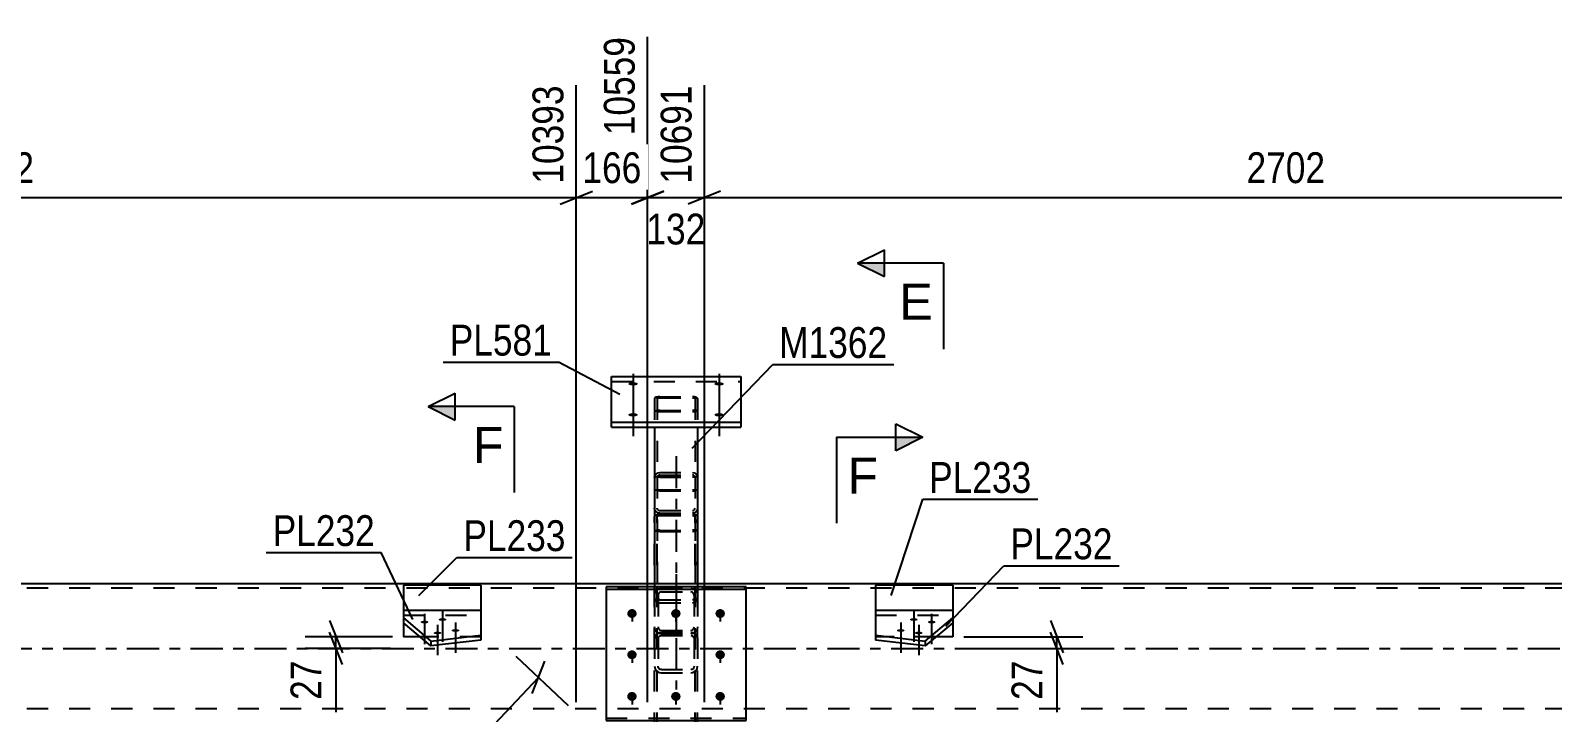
# Model space of a CAD drawing. Header units: millimetres. Extents: x 0 to 1189, y 0 to 841.
# Drawn here: x 428.7 to 570.2, y 634.8 to 698.2 of the extents above; entities that cross this region are included whole.
import ezdxf

# ---------------------------------------------------------------- set-up
doc = ezdxf.new("R2010")
doc.units = ezdxf.units.MM
doc.linetypes.add('DXK_LINE_DOT2', pattern=[3.9198, 1.9599, -1.9599])
doc.linetypes.add('DXK_LINE_DOT3', pattern=[5.9187, 2.979, -0.9799, 0.9799, -0.9799])
doc.styles.add('Arial', font='ARIAL.TTF', dxfattribs={"height": 0.2})
doc.styles.add('Arial Narrow', font='ARIALN.TTF', dxfattribs={"height": 0.2})

# ---------------------------------------------------------------- blocks, each defined once
blk = doc.blocks.new('Part-814734972-5073 - 4669')
at = {"color": 2, "linetype": 'Continuous'}
for p, q in [((495.25, 646.52), (482.25, 646.52)), ((482.25, 646.52), (482.25, 634.09)), ((482.25, 646.3), (495.25, 646.3)), ((495.25, 634.09), (495.25, 646.52)), ((482.25, 634.09), (495.25, 634.09))]:
    blk.add_line(p, q, dxfattribs=at)
at = {"color": 7, "linetype": 'DXK_LINE_DOT2'}
blk.add_line((482.25, 634.31), (495.25, 634.31), dxfattribs=at)
blk = doc.blocks.new('Part-814734972-4717 - 4669')
at = {"color": 2, "linetype": 'Continuous'}
for p, q in [((507.27, 646.69), (507.27, 644.33)), ((514.48, 646.69), (507.27, 646.69)), ((514.48, 646.69), (514.48, 644.33)), ((514.48, 643.19), (514.48, 641.89)), ((514.48, 641.89), (512.93, 641.89))]:
    blk.add_line(p, q, dxfattribs=at)
at = {"color": 7, "linetype": 'DXK_LINE_DOT2'}
for p, q in [((507.27, 644.33), (507.27, 641.89)), ((514.48, 644.33), (514.48, 643.19)), ((512.93, 641.89), (507.27, 641.89))]:
    blk.add_line(p, q, dxfattribs=at)
blk = doc.blocks.new('Bolt-814734972-4821 - 4669')
at = {"linetype": 'Continuous'}
for points in [[(509.63, 642.35), (509.55, 642.35), (509.48, 642.36), (509.42, 642.37), (509.36, 642.39), (509.32, 642.41), (509.29, 642.43), (509.27, 642.46), (509.27, 642.48), (509.29, 642.51), (509.32, 642.53), (509.36, 642.55), (509.42, 642.57), (509.48, 642.58), (509.55, 642.59), (509.63, 642.6), (509.7, 642.59), (509.78, 642.58), (509.84, 642.57), (509.9, 642.55), (509.94, 642.53), (509.97, 642.51), (509.99, 642.48), (509.99, 642.46), (509.97, 642.43), (509.94, 642.41), (509.9, 642.39), (509.84, 642.37), (509.78, 642.36), (509.7, 642.35)], [(510.84, 643.36), (510.76, 643.37), (510.69, 643.37), (510.63, 643.39), (510.57, 643.4), (510.53, 643.42), (510.49, 643.45), (510.48, 643.47), (510.48, 643.5), (510.49, 643.52), (510.53, 643.55), (510.57, 643.57), (510.63, 643.59), (510.69, 643.6), (510.76, 643.61), (510.84, 643.61), (510.91, 643.61), (510.98, 643.6), (511.05, 643.59), (511.1, 643.57), (511.15, 643.55), (511.18, 643.52), (511.19, 643.5), (511.19, 643.47), (511.18, 643.45), (511.15, 643.42), (511.1, 643.4), (511.05, 643.39), (510.98, 643.37), (510.91, 643.37)], [(511.3, 642.12), (511.22, 642.12), (511.15, 642.13), (511.08, 642.14), (511.03, 642.16), (510.98, 642.18), (510.95, 642.2), (510.94, 642.23), (510.94, 642.25), (510.95, 642.28), (510.98, 642.3), (511.03, 642.32), (511.08, 642.34), (511.15, 642.35), (511.22, 642.36), (511.3, 642.36), (511.37, 642.36), (511.44, 642.35), (511.51, 642.34), (511.56, 642.32), (511.61, 642.3), (511.64, 642.28), (511.65, 642.25), (511.65, 642.23), (511.64, 642.2), (511.61, 642.18), (511.56, 642.16), (511.51, 642.14), (511.44, 642.13), (511.37, 642.12)], [(512.5, 643.13), (512.43, 643.13), (512.36, 643.14), (512.29, 643.15), (512.24, 643.17), (512.19, 643.19), (512.16, 643.22), (512.15, 643.24), (512.15, 643.27), (512.16, 643.29), (512.19, 643.31), (512.24, 643.34), (512.29, 643.35), (512.36, 643.37), (512.43, 643.37), (512.5, 643.38), (512.58, 643.37), (512.65, 643.37), (512.72, 643.35), (512.77, 643.34), (512.82, 643.31), (512.85, 643.29), (512.86, 643.27), (512.86, 643.24), (512.85, 643.22), (512.82, 643.19), (512.77, 643.17), (512.72, 643.15), (512.65, 643.14), (512.58, 643.13)]]:
    blk.add_hatch(color=1, dxfattribs=at).paths.add_polyline_path(points)
at = {"color": 1, "linetype": 'Continuous'}
for p, q in [((510.84, 644.24), (510.84, 641.42)), ((512.5, 644.01), (512.5, 641.19)), ((509.63, 643.22), (509.63, 640.4)), ((511.3, 642.99), (511.3, 640.17))]:
    blk.add_line(p, q, dxfattribs=at)
blk = doc.blocks.new('Bolt-814734972-4822 - 4669')
at = {"linetype": 'Continuous'}
for points in [[(484.65, 644.46), (484.74, 644.45), (484.83, 644.42), (484.9, 644.38), (484.97, 644.32), (485.03, 644.25), (485.06, 644.17), (485.08, 644.09), (485.08, 644), (485.06, 643.92), (485.03, 643.84), (484.97, 643.77), (484.9, 643.71), (484.83, 643.67), (484.74, 643.64), (484.65, 643.63), (484.55, 643.64), (484.47, 643.67), (484.39, 643.71), (484.32, 643.77), (484.27, 643.84), (484.23, 643.92), (484.21, 644), (484.21, 644.09), (484.23, 644.17), (484.27, 644.25), (484.32, 644.32), (484.39, 644.38), (484.47, 644.42), (484.55, 644.45)], [(488.73, 644.46), (488.82, 644.45), (488.91, 644.42), (488.98, 644.38), (489.05, 644.32), (489.11, 644.25), (489.14, 644.17), (489.16, 644.09), (489.16, 644), (489.14, 643.92), (489.11, 643.84), (489.05, 643.77), (488.98, 643.71), (488.91, 643.67), (488.82, 643.64), (488.73, 643.63), (488.63, 643.64), (488.55, 643.67), (488.47, 643.71), (488.4, 643.77), (488.35, 643.84), (488.31, 643.92), (488.29, 644), (488.29, 644.09), (488.31, 644.17), (488.35, 644.25), (488.4, 644.32), (488.47, 644.38), (488.55, 644.42), (488.63, 644.45)], [(492.85, 644.46), (492.94, 644.45), (493.03, 644.42), (493.1, 644.38), (493.17, 644.32), (493.23, 644.25), (493.26, 644.17), (493.28, 644.09), (493.28, 644), (493.26, 643.92), (493.23, 643.84), (493.17, 643.77), (493.1, 643.71), (493.03, 643.67), (492.94, 643.64), (492.85, 643.63), (492.75, 643.64), (492.67, 643.67), (492.59, 643.71), (492.52, 643.77), (492.47, 643.84), (492.43, 643.92), (492.41, 644), (492.41, 644.09), (492.43, 644.17), (492.47, 644.25), (492.52, 644.32), (492.59, 644.38), (492.67, 644.42), (492.75, 644.45)], [(484.65, 640.63), (484.74, 640.62), (484.83, 640.59), (484.9, 640.55), (484.97, 640.49), (485.03, 640.42), (485.06, 640.34), (485.08, 640.26), (485.08, 640.17), (485.06, 640.09), (485.03, 640.01), (484.97, 639.94), (484.9, 639.88), (484.83, 639.84), (484.74, 639.81), (484.65, 639.8), (484.55, 639.81), (484.47, 639.84), (484.39, 639.88), (484.32, 639.94), (484.27, 640.01), (484.23, 640.09), (484.21, 640.17), (484.21, 640.26), (484.23, 640.34), (484.27, 640.42), (484.32, 640.49), (484.39, 640.55), (484.47, 640.59), (484.55, 640.62)], [(492.85, 640.63), (492.94, 640.62), (493.03, 640.59), (493.1, 640.55), (493.17, 640.49), (493.23, 640.42), (493.26, 640.34), (493.28, 640.26), (493.28, 640.17), (493.26, 640.09), (493.23, 640.01), (493.17, 639.94), (493.1, 639.88), (493.03, 639.84), (492.94, 639.81), (492.85, 639.8), (492.75, 639.81), (492.67, 639.84), (492.59, 639.88), (492.52, 639.94), (492.47, 640.01), (492.43, 640.09), (492.41, 640.17), (492.41, 640.26), (492.43, 640.34), (492.47, 640.42), (492.52, 640.49), (492.59, 640.55), (492.67, 640.59), (492.75, 640.62)], [(484.65, 636.76), (484.74, 636.75), (484.83, 636.72), (484.9, 636.68), (484.97, 636.62), (485.03, 636.55), (485.06, 636.47), (485.08, 636.38), (485.08, 636.3), (485.06, 636.21), (485.03, 636.13), (484.97, 636.07), (484.9, 636.01), (484.83, 635.96), (484.74, 635.94), (484.65, 635.93), (484.55, 635.94), (484.47, 635.96), (484.39, 636.01), (484.32, 636.07), (484.27, 636.13), (484.23, 636.21), (484.21, 636.3), (484.21, 636.38), (484.23, 636.47), (484.27, 636.55), (484.32, 636.62), (484.39, 636.68), (484.47, 636.72), (484.55, 636.75)], [(488.73, 636.76), (488.82, 636.75), (488.91, 636.72), (488.98, 636.68), (489.05, 636.62), (489.11, 636.55), (489.14, 636.47), (489.16, 636.38), (489.16, 636.3), (489.14, 636.21), (489.11, 636.13), (489.05, 636.07), (488.98, 636.01), (488.91, 635.96), (488.82, 635.94), (488.73, 635.93), (488.63, 635.94), (488.55, 635.96), (488.47, 636.01), (488.4, 636.07), (488.35, 636.13), (488.31, 636.21), (488.29, 636.3), (488.29, 636.38), (488.31, 636.47), (488.35, 636.55), (488.4, 636.62), (488.47, 636.68), (488.55, 636.72), (488.63, 636.75)], [(492.85, 636.76), (492.94, 636.75), (493.03, 636.72), (493.1, 636.68), (493.17, 636.62), (493.23, 636.55), (493.26, 636.47), (493.28, 636.38), (493.28, 636.3), (493.26, 636.21), (493.23, 636.13), (493.17, 636.07), (493.1, 636.01), (493.03, 635.96), (492.94, 635.94), (492.85, 635.93), (492.75, 635.94), (492.67, 635.96), (492.59, 636.01), (492.52, 636.07), (492.47, 636.13), (492.43, 636.21), (492.41, 636.3), (492.41, 636.38), (492.43, 636.47), (492.47, 636.55), (492.52, 636.62), (492.59, 636.68), (492.67, 636.72), (492.75, 636.75)]]:
    blk.add_hatch(color=1, dxfattribs=at).paths.add_polyline_path(points)
at = {"color": 1, "linetype": 'Continuous'}
for p, q in [((484.65, 644.44), (484.65, 643.31)), ((488.73, 644.44), (488.73, 643.31)), ((492.85, 644.44), (492.85, 643.31)), ((484.65, 640.61), (484.65, 639.47)), ((492.85, 640.61), (492.85, 639.47)), ((484.65, 636.74), (484.65, 635.6)), ((488.73, 636.74), (488.73, 635.6)), ((492.85, 636.74), (492.85, 635.6))]:
    blk.add_line(p, q, dxfattribs=at)
blk = doc.blocks.new('Part-814734972-4974 - 4669')
at = {"color": 7, "linetype": 'DXK_LINE_DOT3'}
blk.add_line((488.75, 647.69), (488.75, 636.99), dxfattribs=at)
at = {"color": 7, "linetype": 'DXK_LINE_DOT2'}
for p, q in [((486.75, 645.72), (486.79, 645.98)), ((486.75, 645.72), (486.75, 639.14)), ((487.09, 645.85), (487.07, 645.72)), ((487.07, 645.72), (487.07, 639.14)), ((487.14, 646.35), (487.39, 646.4)), ((487.39, 646.06), (487.26, 646.03)), ((487.39, 646.4), (490.11, 646.4)), ((487.39, 646.06), (490.11, 646.06)), ((490.11, 646.4), (490.35, 646.35)), ((490.23, 646.03), (490.11, 646.06)), ((490.43, 645.72), (490.4, 645.85)), ((490.43, 645.72), (490.43, 639.14)), ((490.7, 645.98), (490.75, 645.72)), ((490.75, 645.72), (490.75, 639.14)), ((486.79, 642.56), (486.75, 642.82)), ((487.07, 642.82), (487.09, 642.69)), ((487.26, 642.51), (487.39, 642.48)), ((487.39, 642.48), (490.11, 642.48)), ((490.11, 642.48), (490.23, 642.51)), ((490.4, 642.69), (490.43, 642.82)), ((490.75, 642.82), (490.7, 642.56)), ((486.79, 641.92), (486.75, 641.69)), ((486.93, 642.12), (486.79, 641.92)), ((487.14, 642.25), (486.93, 642.12)), ((487.07, 641.69), (487.09, 641.81)), ((487.09, 641.81), (487.16, 641.9)), ((487.39, 642.29), (487.14, 642.25)), ((487.39, 642.14), (487.14, 642.19)), ((487.16, 641.9), (487.26, 641.97)), ((487.26, 641.97), (487.39, 641.99)), ((487.39, 642.29), (490.11, 642.29)), ((487.39, 642.14), (490.11, 642.14)), ((487.39, 641.99), (490.11, 641.99)), ((490.35, 642.25), (490.11, 642.29)), ((490.35, 642.19), (490.11, 642.14)), ((490.11, 641.99), (490.23, 641.97)), ((490.23, 641.97), (490.33, 641.9)), ((490.33, 641.9), (490.4, 641.81)), ((490.56, 642.12), (490.35, 642.25)), ((490.4, 641.81), (490.43, 641.69)), ((490.7, 641.92), (490.56, 642.12)), ((490.75, 641.69), (490.7, 641.92)), ((486.75, 639.14), (486.79, 638.91)), ((486.79, 638.91), (486.93, 638.71)), ((486.93, 638.71), (487.14, 638.58)), ((487.09, 639.02), (487.07, 639.14)), ((487.16, 638.92), (487.09, 639.02)), ((487.14, 638.58), (487.39, 638.53)), ((487.26, 638.86), (487.16, 638.92)), ((487.39, 638.83), (487.26, 638.86)), ((487.39, 638.83), (490.11, 638.83)), ((487.39, 638.53), (490.11, 638.53)), ((490.23, 638.86), (490.11, 638.83)), ((490.11, 638.53), (490.35, 638.58)), ((490.33, 638.92), (490.23, 638.86)), ((490.4, 639.02), (490.33, 638.92)), ((490.35, 638.58), (490.56, 638.71)), ((490.43, 639.14), (490.4, 639.02)), ((490.56, 638.71), (490.7, 638.91)), ((490.7, 638.91), (490.75, 639.14))]:
    blk.add_line(p, q, dxfattribs=at)
for centre, radius, start, end in [((487.41, 645.74), 0.662, 114.32, 159.2417), ((487.4, 645.73), 0.331, 114.32, 159.2417), ((490.09, 645.73), 0.331, 20.7583, 65.68), ((490.08, 645.74), 0.662, 20.7583, 65.68), ((487.41, 642.8), 0.662, 200.7583, 245.68), ((487.4, 642.81), 0.331, 200.7583, 245.68), ((490.09, 642.81), 0.331, 294.32, 339.2417), ((490.08, 642.8), 0.662, 294.32, 339.2417)]:
    blk.add_arc(centre, radius, start, end, dxfattribs=at)
blk = doc.blocks.new('Bolt-814734972-5003 - 4669')
at = {"linetype": 'Continuous'}
for points in [[(492.75, 665.24), (492.66, 665.24), (492.57, 665.25), (492.49, 665.27), (492.42, 665.29), (492.37, 665.31), (492.33, 665.34), (492.31, 665.37), (492.31, 665.4), (492.33, 665.43), (492.37, 665.46), (492.42, 665.49), (492.49, 665.51), (492.57, 665.52), (492.66, 665.53), (492.75, 665.54), (492.84, 665.53), (492.93, 665.52), (493.01, 665.51), (493.07, 665.49), (493.13, 665.46), (493.17, 665.43), (493.18, 665.4), (493.18, 665.37), (493.17, 665.34), (493.13, 665.31), (493.07, 665.29), (493.01, 665.27), (492.93, 665.25), (492.84, 665.24)], [(492.75, 662.36), (492.66, 662.37), (492.57, 662.38), (492.49, 662.39), (492.42, 662.41), (492.37, 662.44), (492.33, 662.47), (492.31, 662.5), (492.31, 662.53), (492.33, 662.56), (492.37, 662.59), (492.42, 662.61), (492.49, 662.64), (492.57, 662.65), (492.66, 662.66), (492.75, 662.66), (492.84, 662.66), (492.93, 662.65), (493.01, 662.64), (493.07, 662.61), (493.13, 662.59), (493.17, 662.56), (493.18, 662.53), (493.18, 662.5), (493.17, 662.47), (493.13, 662.44), (493.07, 662.41), (493.01, 662.39), (492.93, 662.38), (492.84, 662.37)]]:
    blk.add_hatch(color=1, dxfattribs=at).paths.add_polyline_path(points)
at = {"color": 1, "linetype": 'Continuous'}
for p, q in [((492.75, 666.33), (492.75, 663.39)), ((492.75, 663.45), (492.75, 660.52))]:
    blk.add_line(p, q, dxfattribs=at)
blk = doc.blocks.new('Part-814734972-5010 - 4669')
at = {"color": 7, "linetype": 'DXK_LINE_DOT2'}
for p, q in [((486.78, 664.09), (486.75, 664.02)), ((486.75, 664.02), (486.75, 661.38)), ((486.89, 664.14), (486.78, 664.09)), ((487.04, 664.17), (486.89, 664.14)), ((486.99, 664.02), (487, 664.05)), ((486.99, 664.02), (486.99, 655.61)), ((487, 664.05), (487.06, 664.08)), ((487.23, 664.19), (487.04, 664.17)), ((487.06, 664.08), (487.13, 664.1)), ((487.13, 664.1), (487.23, 664.1)), ((487.23, 664.19), (490.27, 664.19)), ((487.23, 664.1), (490.27, 664.1)), ((490.45, 664.17), (490.27, 664.19)), ((490.27, 664.1), (490.36, 664.1)), ((490.36, 664.1), (490.44, 664.08)), ((490.44, 664.08), (490.49, 664.05)), ((490.61, 664.14), (490.45, 664.17)), ((490.49, 664.05), (490.51, 664.02)), ((490.51, 664.02), (490.51, 655.61)), ((490.71, 664.09), (490.61, 664.14)), ((490.75, 664.02), (490.71, 664.09)), ((490.75, 664.02), (490.75, 661.38)), ((486.75, 662.98), (486.78, 662.92)), ((486.78, 662.92), (486.89, 662.87)), ((486.89, 662.87), (487.04, 662.83)), ((487, 662.95), (486.99, 662.98)), ((487.06, 662.92), (487, 662.95)), ((487.04, 662.83), (487.23, 662.82)), ((487.13, 662.91), (487.06, 662.92)), ((487.23, 662.9), (487.13, 662.91)), ((487.23, 662.9), (490.27, 662.9)), ((487.23, 662.82), (490.27, 662.82)), ((490.36, 662.91), (490.27, 662.9)), ((490.27, 662.82), (490.45, 662.83)), ((490.44, 662.92), (490.36, 662.91)), ((490.49, 662.95), (490.44, 662.92)), ((490.45, 662.83), (490.61, 662.87)), ((490.51, 662.98), (490.49, 662.95)), ((490.61, 662.87), (490.71, 662.92)), ((490.71, 662.92), (490.75, 662.98)), ((486.75, 656.65), (486.78, 656.72)), ((486.78, 656.72), (486.89, 656.77)), ((486.89, 656.77), (487.04, 656.8)), ((487, 656.68), (486.99, 656.65)), ((487.06, 656.71), (487, 656.68)), ((487.04, 656.8), (487.23, 656.82)), ((487.13, 656.73), (487.06, 656.71)), ((487.23, 656.73), (487.13, 656.73)), ((487.23, 656.82), (490.27, 656.82)), ((487.23, 656.73), (490.27, 656.73)), ((490.27, 656.82), (490.45, 656.8)), ((490.36, 656.73), (490.27, 656.73)), ((490.44, 656.71), (490.36, 656.73)), ((490.49, 656.68), (490.44, 656.71)), ((490.45, 656.8), (490.61, 656.77)), ((490.51, 656.65), (490.49, 656.68)), ((490.61, 656.77), (490.71, 656.72)), ((490.71, 656.72), (490.75, 656.65)), ((486.99, 655.61), (487, 655.58)), ((487, 655.58), (487.06, 655.55)), ((487.06, 655.55), (487.13, 655.54)), ((487.13, 655.54), (487.23, 655.53)), ((487.23, 655.45), (487.21, 655.45)), ((487.23, 655.53), (490.27, 655.53)), ((487.23, 655.45), (490.27, 655.45)), ((490.27, 655.53), (490.36, 655.54)), ((490.27, 655.45), (490.28, 655.45)), ((490.36, 655.54), (490.44, 655.55)), ((490.44, 655.55), (490.49, 655.58)), ((490.49, 655.58), (490.51, 655.61))]:
    blk.add_line(p, q, dxfattribs=at)
at = {"color": 2, "linetype": 'Continuous'}
for p, q in [((486.75, 661.38), (486.75, 655.61)), ((490.75, 661.38), (490.75, 655.61)), ((486.78, 655.55), (486.75, 655.61)), ((486.89, 655.5), (486.78, 655.55)), ((487.04, 655.46), (486.89, 655.5)), ((487.21, 655.45), (487.04, 655.46)), ((490.28, 655.45), (490.45, 655.46)), ((490.61, 655.5), (490.45, 655.46)), ((490.71, 655.55), (490.61, 655.5)), ((490.75, 655.61), (490.71, 655.55))]:
    blk.add_line(p, q, dxfattribs=at)
blk = doc.blocks.new('Part-814734972-5025 - 4669')
at = {"color": 2, "linetype": 'Continuous'}
blk.add_line((1096.74, 646.8), (118.1, 646.8), dxfattribs=at)
at = {"color": 7, "linetype": 'DXK_LINE_DOT2'}
for p, q in [((1096.74, 646.4), (118.1, 646.4)), ((1096.74, 635.2), (118.1, 635.2))]:
    blk.add_line(p, q, dxfattribs=at)
at = {"color": 7, "linetype": 'DXK_LINE_DOT3'}
blk.add_line((118.1, 640.8), (1096.74, 640.8), dxfattribs=at)
blk = doc.blocks.new('Part-814734972-5053 - 4669')
at = {"color": 7, "linetype": 'DXK_LINE_DOT2'}
for p, q in [((486.78, 653.14), (486.75, 653.07)), ((486.75, 519.2), (486.75, 653.07)), ((486.89, 653.2), (486.78, 653.14)), ((487.04, 653.24), (486.89, 653.2)), ((486.99, 653.07), (487, 653.1)), ((486.99, 519.2), (486.99, 653.07)), ((487, 653.1), (487.06, 653.13)), ((487.23, 653.26), (487.04, 653.24)), ((487.06, 653.13), (487.13, 653.15)), ((487.13, 653.15), (487.23, 653.16)), ((487.23, 653.26), (490.27, 653.26)), ((487.23, 653.16), (490.27, 653.16)), ((490.45, 653.24), (490.27, 653.26)), ((490.27, 653.16), (490.36, 653.15)), ((490.36, 653.15), (490.44, 653.13)), ((490.44, 653.13), (490.49, 653.1)), ((490.61, 653.2), (490.45, 653.24)), ((490.49, 653.1), (490.51, 653.07)), ((490.51, 519.2), (490.51, 653.07)), ((490.71, 653.14), (490.61, 653.2)), ((490.75, 653.07), (490.71, 653.14)), ((490.75, 519.2), (490.75, 653.07)), ((486.75, 651.87), (486.78, 651.8)), ((486.78, 651.8), (486.89, 651.73)), ((486.89, 651.73), (487.04, 651.69)), ((487, 651.83), (486.99, 651.87)), ((487.06, 651.8), (487, 651.83)), ((487.04, 651.69), (487.23, 651.68)), ((487.13, 651.78), (487.06, 651.8)), ((487.23, 651.77), (487.13, 651.78)), ((487.23, 651.77), (490.27, 651.77)), ((487.23, 651.68), (490.27, 651.68)), ((490.36, 651.78), (490.27, 651.77)), ((490.27, 651.68), (490.45, 651.69)), ((490.44, 651.8), (490.36, 651.78)), ((490.49, 651.83), (490.44, 651.8)), ((490.45, 651.69), (490.61, 651.73)), ((490.51, 651.87), (490.49, 651.83)), ((490.61, 651.73), (490.71, 651.8)), ((490.71, 651.8), (490.75, 651.87)), ((487.23, 538.62), (487.04, 538.41)), ((487.23, 538.62), (490.27, 538.62)), ((490.45, 538.41), (490.27, 538.62)), ((486.78, 536.88), (486.75, 535.81)), ((486.99, 535.81), (487, 536.35)), ((487.13, 537.11), (487.23, 537.21)), ((487.23, 537.21), (490.27, 537.21)), ((490.27, 537.21), (490.36, 537.11)), ((490.49, 536.35), (490.51, 535.81)), ((490.75, 535.81), (490.71, 536.88)), ((490.75, 519.2), (486.75, 519.2))]:
    blk.add_line(p, q, dxfattribs=at)
for centre, radius, start, end in [((492.46, 536.7), 5.68, 162.5062, 178.1392), ((485.03, 536.7), 5.68, 1.8608, 17.4938), ((489.84, 536.25), 2.84, 162.5062, 178.1392), ((487.65, 536.25), 2.84, 1.8608, 17.4938)]:
    blk.add_arc(centre, radius, start, end, dxfattribs=at)
blk = doc.blocks.new('Bolt-814734972-5241 - 4669')
at = {"linetype": 'Continuous'}
for points in [[(484.75, 665.24), (484.66, 665.24), (484.57, 665.25), (484.49, 665.27), (484.42, 665.29), (484.37, 665.31), (484.33, 665.34), (484.31, 665.37), (484.31, 665.4), (484.33, 665.43), (484.37, 665.46), (484.42, 665.49), (484.49, 665.51), (484.57, 665.52), (484.66, 665.53), (484.75, 665.54), (484.84, 665.53), (484.93, 665.52), (485.01, 665.51), (485.07, 665.49), (485.13, 665.46), (485.17, 665.43), (485.18, 665.4), (485.18, 665.37), (485.17, 665.34), (485.13, 665.31), (485.07, 665.29), (485.01, 665.27), (484.93, 665.25), (484.84, 665.24)], [(484.75, 662.36), (484.66, 662.37), (484.57, 662.38), (484.49, 662.39), (484.42, 662.41), (484.37, 662.44), (484.33, 662.47), (484.31, 662.5), (484.31, 662.53), (484.33, 662.56), (484.37, 662.59), (484.42, 662.61), (484.49, 662.64), (484.57, 662.65), (484.66, 662.66), (484.75, 662.66), (484.84, 662.66), (484.93, 662.65), (485.01, 662.64), (485.07, 662.61), (485.13, 662.59), (485.17, 662.56), (485.18, 662.53), (485.18, 662.5), (485.17, 662.47), (485.13, 662.44), (485.07, 662.41), (485.01, 662.39), (484.93, 662.38), (484.84, 662.37)]]:
    blk.add_hatch(color=1, dxfattribs=at).paths.add_polyline_path(points)
at = {"color": 1, "linetype": 'Continuous'}
for p, q in [((484.75, 666.33), (484.75, 663.39)), ((484.75, 663.45), (484.75, 660.52))]:
    blk.add_line(p, q, dxfattribs=at)
blk = doc.blocks.new('Part-814734972-5075 - 4669')
at = {"color": 7, "linetype": 'DXK_LINE_DOT3'}
blk.add_line((488.75, 658.68), (488.75, 641.5), dxfattribs=at)
at = {"color": 7, "linetype": 'DXK_LINE_DOT2'}
for p, q in [((486.75, 656.69), (486.78, 656.87)), ((486.75, 656.69), (486.75, 655.61)), ((486.78, 656.87), (486.89, 657.01)), ((486.89, 657.01), (487.04, 657.11)), ((487, 656.78), (486.99, 656.69)), ((486.99, 656.69), (486.99, 645.56)), ((487.06, 656.85), (487, 656.78)), ((487.04, 657.11), (487.23, 657.14)), ((487.13, 656.9), (487.06, 656.85)), ((487.23, 656.92), (487.13, 656.9)), ((487.23, 657.14), (490.27, 657.14)), ((487.23, 656.92), (490.27, 656.92)), ((490.27, 657.14), (490.45, 657.11)), ((490.36, 656.9), (490.27, 656.92)), ((490.44, 656.85), (490.36, 656.9)), ((490.49, 656.78), (490.44, 656.85)), ((490.45, 657.11), (490.61, 657.01)), ((490.51, 656.69), (490.49, 656.78)), ((490.51, 656.69), (490.51, 645.56)), ((490.61, 657.01), (490.71, 656.87)), ((490.71, 656.87), (490.75, 656.69)), ((490.75, 656.69), (490.75, 655.61)), ((486.78, 653.66), (486.75, 653.84)), ((486.89, 653.52), (486.78, 653.66)), ((487, 653.75), (486.99, 653.84)), ((487.04, 653.7), (487, 653.75)), ((487.06, 653.68), (487.04, 653.7)), ((487.06, 653.68), (487.13, 653.63)), ((487.13, 653.63), (487.23, 653.61)), ((490.27, 653.61), (490.36, 653.63)), ((490.36, 653.63), (490.44, 653.68)), ((490.44, 653.68), (490.45, 653.7)), ((490.45, 653.7), (490.49, 653.75)), ((490.49, 653.75), (490.51, 653.84)), ((490.71, 653.66), (490.61, 653.52)), ((490.75, 653.84), (490.71, 653.66)), ((487.04, 653.42), (486.89, 653.52)), ((487.23, 653.38), (487.04, 653.42)), ((487.23, 653.61), (490.27, 653.61)), ((487.23, 653.38), (490.27, 653.38)), ((490.45, 653.42), (490.27, 653.38)), ((490.61, 653.52), (490.45, 653.42)), ((490.75, 646.8), (486.75, 646.8)), ((486.75, 646.8), (486.75, 645.56)), ((490.75, 646.8), (490.75, 645.56)), ((486.75, 645.56), (486.78, 645.37)), ((487, 645.47), (486.99, 645.56)), ((487.06, 645.38), (487, 645.47)), ((487.13, 645.33), (487.06, 645.38)), ((487.23, 645.31), (487.13, 645.33)), ((487.23, 645.31), (490.27, 645.31)), ((490.36, 645.33), (490.27, 645.31)), ((490.44, 645.38), (490.36, 645.33)), ((490.49, 645.47), (490.44, 645.38)), ((490.51, 645.56), (490.49, 645.47)), ((490.71, 645.37), (490.75, 645.56)), ((487.04, 645.09), (487.23, 645.05)), ((487.23, 645.05), (490.27, 645.05)), ((490.27, 645.05), (490.45, 645.09))]:
    blk.add_line(p, q, dxfattribs=at)
at = {"color": 2, "linetype": 'Continuous'}
for p, q in [((486.75, 655.61), (486.75, 646.8)), ((490.75, 655.61), (490.75, 646.8))]:
    blk.add_line(p, q, dxfattribs=at)
at = {"color": 7, "linetype": 'DXK_LINE_DOT2'}
for centre, start, end in [((487.25, 645.54), 200.7581, 245.6798), ((490.25, 645.54), 294.3202, 339.2419)]:
    blk.add_arc(centre, 0.496, start, end, dxfattribs=at)
blk = doc.blocks.new('Bolt-814734972-5195 - 4669')
at = {"linetype": 'Continuous'}
for points in [[(465.37, 643.13), (465.3, 643.13), (465.23, 643.14), (465.16, 643.15), (465.1, 643.17), (465.06, 643.19), (465.03, 643.22), (465.01, 643.24), (465.01, 643.27), (465.03, 643.29), (465.06, 643.32), (465.1, 643.34), (465.16, 643.35), (465.23, 643.37), (465.3, 643.37), (465.37, 643.38), (465.45, 643.37), (465.52, 643.37), (465.58, 643.35), (465.64, 643.34), (465.68, 643.32), (465.71, 643.29), (465.73, 643.27), (465.73, 643.24), (465.71, 643.22), (465.68, 643.19), (465.64, 643.17), (465.58, 643.15), (465.52, 643.14), (465.45, 643.13)], [(466.58, 642.12), (466.5, 642.12), (466.43, 642.13), (466.37, 642.14), (466.31, 642.16), (466.27, 642.18), (466.24, 642.2), (466.22, 642.23), (466.22, 642.25), (466.24, 642.28), (466.27, 642.3), (466.31, 642.32), (466.37, 642.34), (466.43, 642.35), (466.5, 642.36), (466.58, 642.36), (466.65, 642.36), (466.72, 642.35), (466.79, 642.34), (466.85, 642.32), (466.89, 642.3), (466.92, 642.28), (466.94, 642.25), (466.94, 642.23), (466.92, 642.2), (466.89, 642.18), (466.85, 642.16), (466.79, 642.14), (466.72, 642.13), (466.65, 642.12)], [(467.04, 643.36), (466.96, 643.37), (466.89, 643.37), (466.83, 643.39), (466.77, 643.4), (466.73, 643.42), (466.7, 643.45), (466.68, 643.47), (466.68, 643.5), (466.7, 643.52), (466.73, 643.55), (466.77, 643.57), (466.83, 643.59), (466.89, 643.6), (466.96, 643.61), (467.04, 643.61), (467.11, 643.61), (467.19, 643.6), (467.25, 643.59), (467.31, 643.57), (467.35, 643.55), (467.38, 643.52), (467.4, 643.5), (467.4, 643.47), (467.38, 643.45), (467.35, 643.42), (467.31, 643.4), (467.25, 643.39), (467.19, 643.37), (467.11, 643.37)], [(468.25, 642.35), (468.17, 642.35), (468.1, 642.36), (468.03, 642.37), (467.98, 642.39), (467.93, 642.41), (467.9, 642.43), (467.89, 642.46), (467.89, 642.48), (467.9, 642.51), (467.93, 642.53), (467.98, 642.55), (468.03, 642.57), (468.1, 642.58), (468.17, 642.59), (468.25, 642.6), (468.32, 642.59), (468.39, 642.58), (468.46, 642.57), (468.51, 642.55), (468.56, 642.53), (468.59, 642.51), (468.6, 642.48), (468.6, 642.46), (468.59, 642.43), (468.56, 642.41), (468.51, 642.39), (468.46, 642.37), (468.39, 642.36), (468.32, 642.35)]]:
    blk.add_hatch(color=1, dxfattribs=at).paths.add_polyline_path(points)
at = {"color": 1, "linetype": 'Continuous'}
for p, q in [((465.37, 644.01), (465.37, 641.19)), ((467.04, 644.24), (467.04, 641.42)), ((466.58, 642.99), (466.58, 640.17)), ((468.25, 643.22), (468.25, 640.4))]:
    blk.add_line(p, q, dxfattribs=at)
blk = doc.blocks.new('Part-814734972-5176 - 4669')
at = {"color": 2, "linetype": 'Continuous'}
for p, q in [((514.48, 644.33), (507.27, 644.33)), ((507.27, 644.33), (507.27, 641.58)), ((514.48, 644.33), (514.48, 643.19)), ((511.91, 641.49), (514.48, 643.64)), ((514.48, 643.19), (511.91, 641.04)), ((507.27, 642.03), (511.91, 641.49)), ((511.91, 641.04), (507.27, 641.58)), ((511.91, 641.49), (511.91, 641.04))]:
    blk.add_line(p, q, dxfattribs=at)
at = {"color": 7, "linetype": 'DXK_LINE_DOT2'}
blk.add_line((507.27, 643.88), (514.48, 643.88), dxfattribs=at)
blk = doc.blocks.new('Part-814734972-5191 - 4669')
at = {"color": 2, "linetype": 'Continuous'}
for p, q in [((470.6, 644.33), (463.4, 644.33)), ((463.4, 644.33), (463.4, 643.19)), ((470.6, 644.33), (470.6, 641.58)), ((463.4, 643.64), (465.96, 641.49)), ((465.96, 641.04), (463.4, 643.19)), ((465.96, 641.49), (470.6, 642.03)), ((470.6, 641.58), (465.96, 641.04)), ((465.96, 641.49), (465.96, 641.04))]:
    blk.add_line(p, q, dxfattribs=at)
at = {"color": 7, "linetype": 'DXK_LINE_DOT2'}
blk.add_line((463.4, 643.88), (470.6, 643.88), dxfattribs=at)
blk = doc.blocks.new('Part-814734972-5194 - 4669')
at = {"color": 2, "linetype": 'Continuous'}
for p, q in [((463.4, 646.69), (463.4, 644.33)), ((470.6, 646.69), (463.4, 646.69)), ((470.6, 646.69), (470.6, 644.33)), ((463.4, 643.19), (463.4, 641.89)), ((464.95, 641.89), (463.4, 641.89))]:
    blk.add_line(p, q, dxfattribs=at)
at = {"color": 7, "linetype": 'DXK_LINE_DOT2'}
for p, q in [((463.4, 644.33), (463.4, 643.19)), ((470.6, 644.33), (470.6, 641.89)), ((470.6, 641.89), (464.95, 641.89))]:
    blk.add_line(p, q, dxfattribs=at)
blk = doc.blocks.new('Part-814734972-5233 - 4669')
at = {"color": 2, "linetype": 'Continuous'}
for p, q in [((482.75, 661.38), (482.75, 666.07)), ((482.75, 666.07), (494.75, 666.07)), ((494.75, 666.07), (494.75, 661.38)), ((482.75, 661.83), (494.75, 661.83)), ((482.75, 661.38), (494.75, 661.38))]:
    blk.add_line(p, q, dxfattribs=at)
at = {"color": 7, "linetype": 'DXK_LINE_DOT2'}
blk.add_line((482.75, 665.62), (494.75, 665.62), dxfattribs=at)
blk = doc.blocks.new('StraightDimension-814734972-26660 - 4669')
at = {"color": 7, "linetype": 'Continuous'}
for p, q in [((486.1, 635.8), (486.1, 697.64)), ((491.38, 635.8), (491.38, 693.14)), ((484.6, 682.1), (487.6, 683.3)), ((486.1, 682.7), (491.38, 682.7)), ((492.88, 683.3), (489.88, 682.1))]:
    blk.add_line(p, q, dxfattribs=at)
at = {"color": 0, "linetype": 'Continuous'}
blk.add_wipeout([(490.78, 693.74), (486.58, 693.74), (486.58, 683.4), (490.78, 683.4)], dxfattribs=at)
at = {"color": 0}
blk.add_wipeout([(492.08, 677.75), (492.08, 681.95), (485.39, 681.95), (485.39, 677.75)], dxfattribs=at)
at = {"color": 3, "linetype": 'Continuous', "style": 'Arial Narrow'}
blk.add_text('10691', height=2.863, rotation=90.0002, dxfattribs=at).set_placement((490.18, 684))
at = {"color": 3, "style": 'Arial Narrow'}
blk.add_text('132', height=2.863, dxfattribs=at).set_placement((485.99, 678.35))
blk = doc.blocks.new('StraightDimension-814734972-26661 - 4669')
at = {"color": 7, "linetype": 'Continuous'}
for p, q in [((486.1, 635.8), (486.1, 697.64)), ((479.47, 635.8), (479.47, 693.14)), ((477.97, 682.1), (480.97, 683.3)), ((479.47, 682.7), (486.1, 682.7)), ((487.6, 683.3), (484.6, 682.1))]:
    blk.add_line(p, q, dxfattribs=at)
at = {"color": 0}
blk.add_wipeout([(486.13, 683.45), (486.13, 687.65), (479.44, 687.65), (479.44, 683.45)], dxfattribs=at)
at = {"color": 3, "style": 'Arial Narrow'}
blk.add_text('166', height=2.863, dxfattribs=at).set_placement((480.04, 684.05))
at = {"color": 0, "linetype": 'Continuous'}
blk.add_wipeout([(485.5, 698.24), (481.3, 698.24), (481.3, 687.9), (485.5, 687.9)], dxfattribs=at)
at = {"color": 3, "linetype": 'Continuous', "style": 'Arial Narrow'}
blk.add_text('10559', height=2.863, rotation=90.0002, dxfattribs=at).set_placement((484.9, 688.5))
blk = doc.blocks.new('StraightDimension-814734972-5882 - 4669')
at = {"color": 7, "linetype": 'Continuous'}
for p, q in [((478.74, 635.48), (473.87, 640.06)), ((475.36, 636.61), (476.54, 639.61)), ((425.21, 584.16), (475.95, 638.11)), ((428.01, 581.54), (423.14, 586.12)), ((425.8, 585.67), (424.62, 582.66))]:
    blk.add_line(p, q, dxfattribs=at)
at = {"color": 0}
blk.add_wipeout([(452.95, 614.75), (449.89, 617.63), (444.06, 611.43), (447.12, 608.55)], dxfattribs=at)
at = {"color": 3, "style": 'Arial Narrow'}
blk.add_text('1851', height=2.863, rotation=46.7591, dxfattribs=at).set_placement((447.09, 609.4))
blk = doc.blocks.new('StraightDimension-814734972-5846 - 4669')
at = {"color": 7, "linetype": 'Continuous'}
for p, q in [((598.74, 635.48), (591.14, 642.63)), ((592.62, 639.18), (593.8, 642.18)), ((542.48, 586.73), (593.21, 640.68)), ((548.01, 581.54), (540.4, 588.69)), ((543.07, 588.24), (541.89, 585.23))]:
    blk.add_line(p, q, dxfattribs=at)
at = {"color": 0}
blk.add_wipeout([(570.22, 617.32), (567.16, 620.2), (561.32, 614), (564.38, 611.12)], dxfattribs=at)
at = {"color": 3, "style": 'Arial Narrow'}
blk.add_text('1851', height=2.863, rotation=46.7591, dxfattribs=at).set_placement((564.36, 611.97))
blk = doc.blocks.new('StraightDimension-814734972-26662 - 4669')
at = {"color": 7, "linetype": 'Continuous'}
for p, q in [((479.47, 635.8), (479.47, 693.14)), ((371.38, 635.8), (371.38, 691.31)), ((372.88, 683.3), (369.88, 682.1)), ((371.38, 682.7), (479.47, 682.7)), ((477.97, 682.1), (480.97, 683.3))]:
    blk.add_line(p, q, dxfattribs=at)
at = {"color": 0}
blk.add_wipeout([(429.68, 683.45), (429.68, 687.65), (421.17, 687.65), (421.17, 683.45)], dxfattribs=at)
at = {"color": 3, "style": 'Arial Narrow'}
blk.add_text('2702', height=2.863, dxfattribs=at).set_placement((421.77, 684.05))
at = {"color": 0, "linetype": 'Continuous'}
blk.add_wipeout([(478.87, 693.74), (474.67, 693.74), (474.67, 683.4), (478.87, 683.4)], dxfattribs=at)
at = {"color": 3, "linetype": 'Continuous', "style": 'Arial Narrow'}
blk.add_text('10393', height=2.863, rotation=90.0002, dxfattribs=at).set_placement((478.27, 684))
blk = doc.blocks.new('StraightDimension-814734972-16706 - 4669')
at = {"color": 7, "linetype": 'Continuous'}
for p, q in [((523.54, 643.39), (524.74, 640.39)), ((515.48, 641.89), (526.54, 641.89)), ((524.74, 639.3), (523.54, 642.3)), ((524.14, 640.8), (524.14, 641.89)), ((515.48, 640.8), (526.54, 640.8)), ((524.14, 640.8), (524.14, 634.89)), ((524.14, 640.8), (524.14, 634.89))]:
    blk.add_line(p, q, dxfattribs=at)
at = {"color": 0}
blk.add_wipeout([(523.39, 640.27), (519.19, 640.27), (519.19, 635.42), (523.39, 635.42)], dxfattribs=at)
at = {"color": 3, "style": 'Arial Narrow'}
blk.add_text('27', height=2.863, rotation=90.0002, dxfattribs=at).set_placement((522.79, 636.02))
blk = doc.blocks.new('StraightDimension-814734972-24938 - 4669')
at = {"color": 7, "linetype": 'Continuous'}
for p, q in [((456.53, 643.39), (457.73, 640.39)), ((462.4, 641.89), (454.28, 641.89)), ((457.73, 639.3), (456.53, 642.3)), ((457.13, 640.8), (457.13, 641.89)), ((462.19, 640.8), (454.28, 640.8)), ((457.13, 640.8), (457.13, 634.89)), ((457.13, 640.8), (457.13, 634.89))]:
    blk.add_line(p, q, dxfattribs=at)
at = {"color": 0}
blk.add_wipeout([(456.38, 640.27), (452.18, 640.27), (452.18, 635.42), (456.38, 635.42)], dxfattribs=at)
at = {"color": 3, "style": 'Arial Narrow'}
blk.add_text('27', height=2.863, rotation=90.0002, dxfattribs=at).set_placement((455.78, 636.02))
blk = doc.blocks.new('StraightDimension-814734972-26659 - 4669')
at = {"color": 7, "linetype": 'Continuous'}
for p, q in [((491.38, 635.8), (491.38, 693.14)), ((599.47, 635.8), (599.47, 693.14)), ((492.88, 683.3), (489.88, 682.1)), ((491.38, 682.7), (599.47, 682.7)), ((597.97, 682.1), (600.97, 683.3))]:
    blk.add_line(p, q, dxfattribs=at)
at = {"color": 0}
blk.add_wipeout([(549.68, 683.45), (549.68, 687.65), (541.17, 687.65), (541.17, 683.45)], dxfattribs=at)
at = {"color": 3, "style": 'Arial Narrow'}
blk.add_text('2702', height=2.863, dxfattribs=at).set_placement((541.77, 684.05))
at = {"color": 0, "linetype": 'Continuous'}
blk.add_wipeout([(598.87, 693.74), (594.67, 693.74), (594.67, 683.4), (598.87, 683.4)], dxfattribs=at)
at = {"color": 3, "linetype": 'Continuous', "style": 'Arial Narrow'}
blk.add_text('13393', height=2.863, rotation=90.0002, dxfattribs=at).set_placement((598.27, 684))
blk = doc.blocks.new('Mark-814734972-25223 - 4669')
at = {"color": 0}
blk.add_wipeout([(529.33, 649.09), (529.33, 652.09), (519.82, 652.09), (519.82, 649.09)], dxfattribs=at)
blk.add_wipeout([(529.33, 649.09), (529.33, 652.09), (519.82, 652.09), (519.82, 649.09)], dxfattribs=at)
at = {"color": 30, "linetype": 'Continuous'}
for p, q in [((513.81, 642.86), (519.22, 648.49)), ((519.22, 648.49), (529.93, 648.49))]:
    blk.add_line(p, q, dxfattribs=at)
at = {"color": 3, "style": 'Arial Narrow'}
blk.add_text('PL232', height=2.863, dxfattribs=at).set_placement((519.82, 649.09))
blk = doc.blocks.new('Mark-814734972-5229 - 4669')
at = {"color": 0}
blk.add_wipeout([(477.21, 668.02), (477.21, 671.02), (467.71, 671.02), (467.71, 668.02)], dxfattribs=at)
blk.add_wipeout([(477.21, 668.02), (477.21, 671.02), (467.71, 671.02), (467.71, 668.02)], dxfattribs=at)
at = {"color": 30, "linetype": 'Continuous'}
for p in [(467.11, 667.42), (483.51, 664.4)]:
    blk.add_line(p, (477.81, 667.42), dxfattribs=at)
at = {"color": 3, "style": 'Arial Narrow'}
blk.add_text('PL581', height=2.863, dxfattribs=at).set_placement((467.71, 668.02))
blk = doc.blocks.new('Mark-814734972-5006 - 4669')
at = {"color": 0}
blk.add_wipeout([(508.39, 667.8), (508.39, 670.8), (498.33, 670.8), (498.33, 667.8)], dxfattribs=at)
blk.add_wipeout([(508.39, 667.8), (508.39, 670.8), (498.33, 670.8), (498.33, 667.8)], dxfattribs=at)
at = {"color": 30, "linetype": 'Continuous'}
for p, q in [((490.25, 659.41), (497.73, 667.2)), ((497.73, 667.2), (508.99, 667.2))]:
    blk.add_line(p, q, dxfattribs=at)
at = {"color": 3, "style": 'Arial Narrow'}
blk.add_text('M1362', height=2.863, dxfattribs=at).set_placement((498.33, 667.8))
blk = doc.blocks.new('Mark-814734972-25220 - 4669')
at = {"color": 0}
blk.add_wipeout([(521.78, 655.26), (521.78, 658.26), (512.27, 658.26), (512.27, 655.26)], dxfattribs=at)
blk.add_wipeout([(521.78, 655.26), (521.78, 658.26), (512.27, 658.26), (512.27, 655.26)], dxfattribs=at)
at = {"color": 30, "linetype": 'Continuous'}
for p, q in [((508.73, 645.72), (511.67, 654.66)), ((511.67, 654.66), (522.38, 654.66))]:
    blk.add_line(p, q, dxfattribs=at)
at = {"color": 3, "style": 'Arial Narrow'}
blk.add_text('PL233', height=2.863, dxfattribs=at).set_placement((512.27, 655.26))
blk = doc.blocks.new('SectionMark-814734972-6633 - 4669')
at = {"linetype": 'Continuous'}
blk.add_hatch(color=6, dxfattribs=at).paths.add_polyline_path([(508.11, 676.61), (508.11, 675.36), (505.61, 676.61)])
at = {"color": 6, "linetype": 'Continuous'}
for p, q in [((505.61, 676.61), (508.11, 677.86)), ((508.11, 675.36), (508.11, 677.86)), ((513.61, 676.61), (505.61, 676.61)), ((505.61, 676.61), (508.11, 675.36)), ((513.61, 676.61), (513.61, 668.61))]:
    blk.add_line(p, q, dxfattribs=at)
at = {"color": 0, "linetype": 'Continuous'}
blk.add_wipeout([(512.61, 671.36), (512.61, 674.86), (509.5, 674.86), (509.5, 671.36)], dxfattribs=at)
at = {"color": 3, "linetype": 'Continuous', "style": 'Arial'}
blk.add_text('E', height=3.34, dxfattribs=at).set_placement((509.5, 671.36))
blk = doc.blocks.new('Mark-814734972-25212 - 4669')
at = {"color": 0}
blk.add_wipeout([(460.75, 650.32), (460.75, 653.32), (451.25, 653.32), (451.25, 650.32)], dxfattribs=at)
blk.add_wipeout([(460.75, 650.32), (460.75, 653.32), (451.25, 653.32), (451.25, 650.32)], dxfattribs=at)
at = {"color": 30, "linetype": 'Continuous'}
for p in [(450.65, 649.72), (464.27, 643.49)]:
    blk.add_line(p, (461.35, 649.72), dxfattribs=at)
at = {"color": 3, "style": 'Arial Narrow'}
blk.add_text('PL232', height=2.863, dxfattribs=at).set_placement((451.25, 650.32))
blk = doc.blocks.new('Mark-814734972-25215 - 4669')
at = {"color": 0}
blk.add_wipeout([(478.49, 649.85), (478.49, 652.85), (468.98, 652.85), (468.98, 649.85)], dxfattribs=at)
blk.add_wipeout([(478.49, 649.85), (478.49, 652.85), (468.98, 652.85), (468.98, 649.85)], dxfattribs=at)
at = {"color": 30, "linetype": 'Continuous'}
for p, q in [((464.85, 645.72), (468.38, 649.25)), ((468.38, 649.25), (479.09, 649.25))]:
    blk.add_line(p, q, dxfattribs=at)
at = {"color": 3, "style": 'Arial Narrow'}
blk.add_text('PL233', height=2.863, dxfattribs=at).set_placement((468.98, 649.85))
blk = doc.blocks.new('SectionMark-814734972-37774 - 4669')
at = {"linetype": 'Continuous'}
for points in [[(468.2, 663.28), (468.2, 662.03), (465.7, 663.28)], [(468.2, 612.57), (468.2, 611.32), (465.7, 611.32)]]:
    blk.add_hatch(color=6, dxfattribs=at).paths.add_polyline_path(points)
at = {"color": 6, "linetype": 'Continuous'}
for p, q in [((465.7, 663.28), (468.2, 664.53)), ((468.2, 662.03), (468.2, 664.53)), ((473.7, 663.28), (465.7, 663.28)), ((465.7, 663.28), (468.2, 662.03)), ((473.7, 663.28), (473.7, 655.28)), ((473.7, 611.32), (473.7, 619.32)), ((465.7, 611.32), (468.2, 612.57)), ((473.7, 611.32), (465.7, 611.32)), ((468.2, 610.07), (465.7, 611.32)), ((468.2, 612.57), (468.2, 610.07))]:
    blk.add_line(p, q, dxfattribs=at)
at = {"color": 0, "linetype": 'Continuous'}
for points in [[(472.7, 658.03), (472.7, 661.53), (469.85, 661.53), (469.85, 658.03)], [(472.7, 613.07), (472.7, 616.57), (469.85, 616.57), (469.85, 613.07)]]:
    blk.add_wipeout(points, dxfattribs=at)
at = {"color": 3, "linetype": 'Continuous', "style": 'Arial'}
for p in [(469.85, 658.03), (469.85, 613.07)]:
    blk.add_text('F', height=3.34, dxfattribs=at).set_placement(p)
blk = doc.blocks.new('SectionMark-814734972-37775 - 4669')
at = {"linetype": 'Continuous'}
for points in [[(509.17, 659.18), (509.17, 660.43), (511.67, 660.43)], [(509.17, 610.24), (509.17, 611.49), (511.67, 610.24)]]:
    blk.add_hatch(color=6, dxfattribs=at).paths.add_polyline_path(points)
at = {"color": 6, "linetype": 'Continuous'}
for p, q in [((509.17, 659.18), (509.17, 661.68)), ((509.17, 661.68), (511.67, 660.43)), ((503.67, 660.43), (503.67, 652.43)), ((503.67, 660.43), (511.67, 660.43)), ((511.67, 660.43), (509.17, 659.18)), ((503.67, 610.24), (503.67, 618.24)), ((511.67, 610.24), (509.17, 611.49)), ((509.17, 611.49), (509.17, 608.99)), ((503.67, 610.24), (511.67, 610.24)), ((511.67, 610.24), (509.17, 608.99))]:
    blk.add_line(p, q, dxfattribs=at)
at = {"color": 0, "linetype": 'Continuous'}
for points in [[(507.52, 655.18), (507.52, 658.68), (504.67, 658.68), (504.67, 655.18)], [(507.52, 611.99), (507.52, 615.49), (504.67, 615.49), (504.67, 611.99)]]:
    blk.add_wipeout(points, dxfattribs=at)
at = {"color": 3, "linetype": 'Continuous', "style": 'Arial'}
for p in [(504.67, 655.18), (504.67, 611.99)]:
    blk.add_text('F', height=3.34, dxfattribs=at).set_placement(p)

msp = doc.modelspace()

# ---------------------------------------------------------------- block references
for name in ['Part-814734972-5233 - 4669', 'Bolt-814734972-5241 - 4669', 'Bolt-814734972-5003 - 4669', 'Part-814734972-5010 - 4669', 'Part-814734972-5075 - 4669', 'Part-814734972-5053 - 4669', 'Part-814734972-5025 - 4669', 'Part-814734972-5194 - 4669', 'Part-814734972-4974 - 4669', 'Part-814734972-4717 - 4669', 'Part-814734972-5073 - 4669', 'Part-814734972-5191 - 4669', 'Bolt-814734972-5195 - 4669', 'Bolt-814734972-4822 - 4669', 'Part-814734972-5176 - 4669', 'Bolt-814734972-4821 - 4669']:
    msp.add_blockref(name, (0, 0))

# ---------------------------------------------------------------- next in the draw order: block references
for name in ['StraightDimension-814734972-26660 - 4669', 'StraightDimension-814734972-16706 - 4669', 'StraightDimension-814734972-5846 - 4669']:
    msp.add_blockref(name, (0, 0))

# ---------------------------------------------------------------- next in the draw order: block references
for name in ['StraightDimension-814734972-26661 - 4669', 'StraightDimension-814734972-26659 - 4669']:
    msp.add_blockref(name, (0, 0))

# ---------------------------------------------------------------- next in the draw order: block references
for name in ['Mark-814734972-5006 - 4669', 'Mark-814734972-25223 - 4669', 'StraightDimension-814734972-5882 - 4669']:
    msp.add_blockref(name, (0, 0))

# ---------------------------------------------------------------- next in the draw order: block references
for name in ['StraightDimension-814734972-26662 - 4669', 'Mark-814734972-25220 - 4669']:
    msp.add_blockref(name, (0, 0))

# ---------------------------------------------------------------- next in the draw order: block references
for name in ['SectionMark-814734972-6633 - 4669', 'Mark-814734972-5229 - 4669', 'StraightDimension-814734972-24938 - 4669']:
    msp.add_blockref(name, (0, 0))

# ---------------------------------------------------------------- next in the draw order: block references
for name in ['SectionMark-814734972-37775 - 4669', 'Mark-814734972-25212 - 4669']:
    msp.add_blockref(name, (0, 0))

# ---------------------------------------------------------------- next in the draw order: block references
msp.add_blockref('Mark-814734972-25215 - 4669', (0, 0))

# ---------------------------------------------------------------- next in the draw order: block references
msp.add_blockref('SectionMark-814734972-37774 - 4669', (0, 0))

doc.saveas('drawing.dxf')
